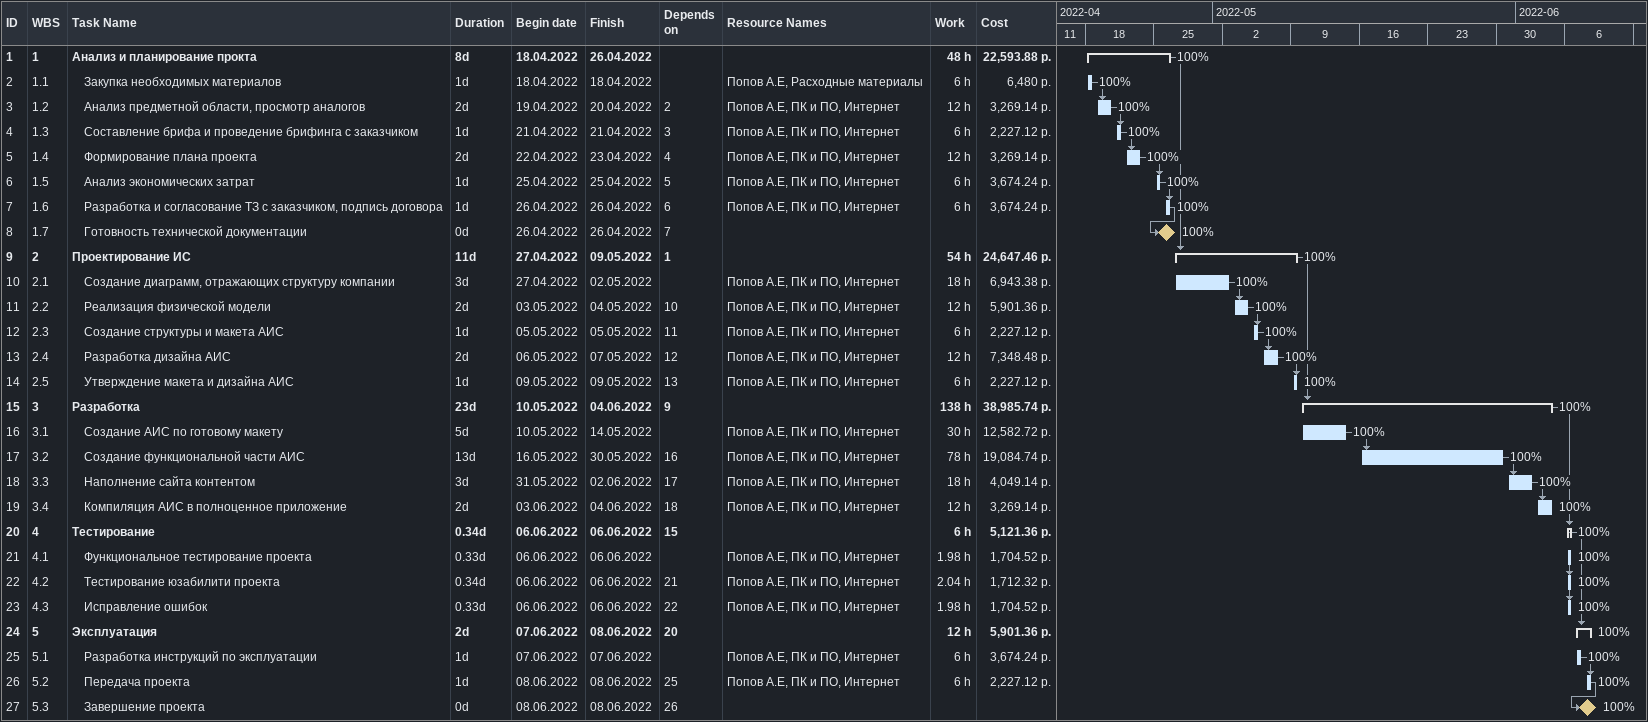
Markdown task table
| ID | WBS | Task | Duration | Start | Finish | Predecessors | Resources | % complete | Work (h) | Cost (р.) |
|---|---|---|---|---|---|---|---|---|---|---|
| 1 | 1 | **Анализ и планирование прокта** | 8d | 2022-04-18 | 2022-04-26 |  |  | 100 | 48 | 22593.88 |
| 2 | 1.1 | Закупка необходимых материалов | 1d | 2022-04-18 | 2022-04-18 |  | Попов А.Е, Расходные материалы | 100 | 6 | 6480 |
| 3 | 1.2 | Анализ предметной области, просмотр аналогов | 2d | 2022-04-19 | 2022-04-20 | 2 | Попов А.Е, ПК и ПО, Интернет | 100 | 12 | 3269.14 |
| 4 | 1.3 | Составление брифа и проведение брифинга с заказчиком | 1d | 2022-04-21 | 2022-04-21 | 3 | Попов А.Е, ПК и ПО, Интернет | 100 | 6 | 2227.12 |
| 5 | 1.4 | Формирование плана проекта | 2d | 2022-04-22 | 2022-04-23 | 4 | Попов А.Е, ПК и ПО, Интернет | 100 | 12 | 3269.14 |
| 6 | 1.5 | Анализ экономических затрат | 1d | 2022-04-25 | 2022-04-25 | 5 | Попов А.Е, ПК и ПО, Интернет | 100 | 6 | 3674.24 |
| 7 | 1.6 | Разработка и согласование ТЗ с заказчиком, подпись договора | 1d | 2022-04-26 | 2022-04-26 | 6 | Попов А.Е, ПК и ПО, Интернет | 100 | 6 | 3674.24 |
| 8 | 1.7 | Готовность технической документации | 0d | 2022-04-26 | 2022-04-26 | 7 |  | 100 |  |  |
| 9 | 2 | **Проектирование ИС** | 11d | 2022-04-27 | 2022-05-09 | 1 |  | 100 | 54 | 24647.46 |
| 10 | 2.1 | Создание диаграмм, отражающих структуру компании | 3d | 2022-04-27 | 2022-05-02 |  | Попов А.Е, ПК и ПО, Интернет | 100 | 18 | 6943.38 |
| 11 | 2.2 | Реализация физической модели | 2d | 2022-05-03 | 2022-05-04 | 10 | Попов А.Е, ПК и ПО, Интернет | 100 | 12 | 5901.36 |
| 12 | 2.3 | Создание структуры и макета АИС | 1d | 2022-05-05 | 2022-05-05 | 11 | Попов А.Е, ПК и ПО, Интернет | 100 | 6 | 2227.12 |
| 13 | 2.4 | Разработка дизайна АИС | 2d | 2022-05-06 | 2022-05-07 | 12 | Попов А.Е, ПК и ПО, Интернет | 100 | 12 | 7348.48 |
| 14 | 2.5 | Утверждение макета и дизайна АИС | 1d | 2022-05-09 | 2022-05-09 | 13 | Попов А.Е, ПК и ПО, Интернет | 100 | 6 | 2227.12 |
| 15 | 3 | **Разработка** | 23d | 2022-05-10 | 2022-06-04 | 9 |  | 100 | 138 | 38985.74 |
| 16 | 3.1 | Создание АИС по готовому макету | 5d | 2022-05-10 | 2022-05-14 |  | Попов А.Е, ПК и ПО, Интернет | 100 | 30 | 12582.72 |
| 17 | 3.2 | Создание функциональной части АИС | 13d | 2022-05-16 | 2022-05-30 | 16 | Попов А.Е, ПК и ПО, Интернет | 100 | 78 | 19084.74 |
| 18 | 3.3 | Наполнение сайта контентом | 3d | 2022-05-31 | 2022-06-02 | 17 | Попов А.Е, ПК и ПО, Интернет | 100 | 18 | 4049.14 |
| 19 | 3.4 | Компиляция АИС в полноценное приложение | 2d | 2022-06-03 | 2022-06-04 | 18 | Попов А.Е, ПК и ПО, Интернет | 100 | 12 | 3269.14 |
| 20 | 4 | **Тестирование** | 0.34d | 2022-06-06 | 2022-06-06 | 15 |  | 100 | 6 | 5121.36 |
| 21 | 4.1 | Функциональное тестирование проекта | 0.33d | 2022-06-06 | 2022-06-06 |  | Попов А.Е, ПК и ПО, Интернет | 100 | 1.98 | 1704.52 |
| 22 | 4.2 | Тестирование юзабилити проекта | 0.34d | 2022-06-06 | 2022-06-06 | 21 | Попов А.Е, ПК и ПО, Интернет | 100 | 2.04 | 1712.32 |
| 23 | 4.3 | Исправление ошибок | 0.33d | 2022-06-06 | 2022-06-06 | 22 | Попов А.Е, ПК и ПО, Интернет | 100 | 1.98 | 1704.52 |
| 24 | 5 | **Эксплуатация** | 2d | 2022-06-07 | 2022-06-08 | 20 |  | 100 | 12 | 5901.36 |
| 25 | 5.1 | Разработка инструкций по эксплуатации | 1d | 2022-06-07 | 2022-06-07 |  | Попов А.Е, ПК и ПО, Интернет | 100 | 6 | 3674.24 |
| 26 | 5.2 | Передача проекта | 1d | 2022-06-08 | 2022-06-08 | 25 | Попов А.Е, ПК и ПО, Интернет | 100 | 6 | 2227.12 |
| 27 | 5.3 | Завершение проекта | 0d | 2022-06-08 | 2022-06-08 | 26 |  | 100 |  |  |
